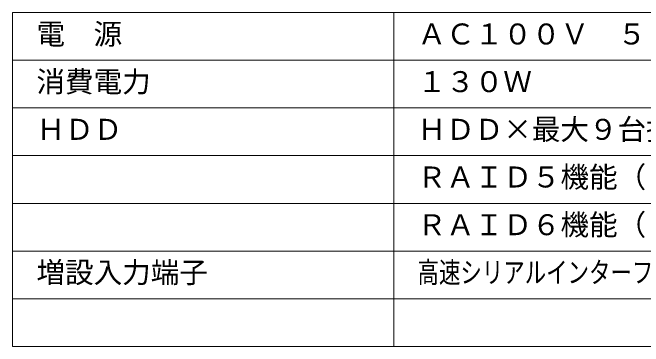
# Model space of a CAD drawing. Units: millimetres, scale not verified. Extents: x -63 to 62, y -56 to 57.
# Drawn here: x -62.5 to 3.7, y -56.5 to -21.5 of the extents above; entities that cross this region are included whole.
import ezdxf
from ezdxf.enums import TextEntityAlignment as Align

# ---------------------------------------------------------------- set-up
doc = ezdxf.new("R2010")
doc.units = ezdxf.units.MM
doc.header["$LTSCALE"] = 0.125
doc.layers.add('0-1_MOJI1', color=7, linetype='Continuous')
doc.layers.add('0-2_WAKU', color=1, linetype='Continuous', lineweight=18)
doc.styles.add('ＭＳ ゴシック', font='')
doc.styles.get('ＭＳ ゴシック').set_extended_font_data('MS Gothic')

msp = doc.modelspace()

# ---------------------------------------------------------------- linework, layer by layer
at = {"layer": '0-2_WAKU', "color": 4}
for p, q in [((-62.5007, -21.4999), (-62.5007, -56.4999)), ((62.4993, -21.4999), (-62.5007, -21.4999)), ((-22.5007, -56.4999), (-22.5007, -21.4999)), ((-62.5007, -56.4999), (62.4993, -56.4999))]:
    msp.add_line(p, q, dxfattribs=at)
at = {"layer": '0-2_WAKU'}
for p, q in [((-62.5007, -26.4999), (62.4993, -26.4999)), ((-62.5007, -31.4999), (62.4993, -31.4999)), ((-62.5007, -36.4999), (62.4993, -36.4999)), ((-62.5007, -41.4999), (62.4993, -41.4999)), ((-62.5007, -46.4999), (62.4993, -46.4999)), ((-62.5007, -51.4999), (62.4993, -51.4999))]:
    msp.add_line(p, q, dxfattribs=at)

# ---------------------------------------------------------------- texts
at = {"layer": '0-1_MOJI1', "style": 'ＭＳ ゴシック'}
for s, p in [('電\u3000源', (-60.0007, -25.4999)), ('ＡＣ１００Ｖ\u3000５０／６０Ｈｚ', (-20.0007, -25.4999)), ('消費電力', (-60.0007, -30.4999)), ('１３０Ｗ', (-20.0007, -30.4999)), ('ＨＤＤ×最大９台搭載可能', (-20.0007, -35.4999)), ('ＨＤＤ', (-60.0007, -35.4999)), ('ＲＡＩＤ５機能（ＨＤＤ３台以上搭載時）', (-20.0007, -40.4999)), ('ＲＡＩＤ６機能（ＨＤＤ４台以上搭載時）', (-20.0007, -45.4999)), ('増設入力端子', (-60.0007, -50.4999))]:
    msp.add_text(s, height=2.199, dxfattribs=at).set_placement(p, align=Align.BOTTOM_LEFT)
at = {"layer": '0-1_MOJI1', "style": 'ＭＳ ゴシック', "width": 0.75}
msp.add_text('高速シリアルインターフェイス（理論値１．５Ｇｂｐｓ）、１系統', height=2.199, dxfattribs=at).set_placement((-20.0007, -50.4999), align=Align.BOTTOM_LEFT)

doc.saveas('drawing.dxf')
